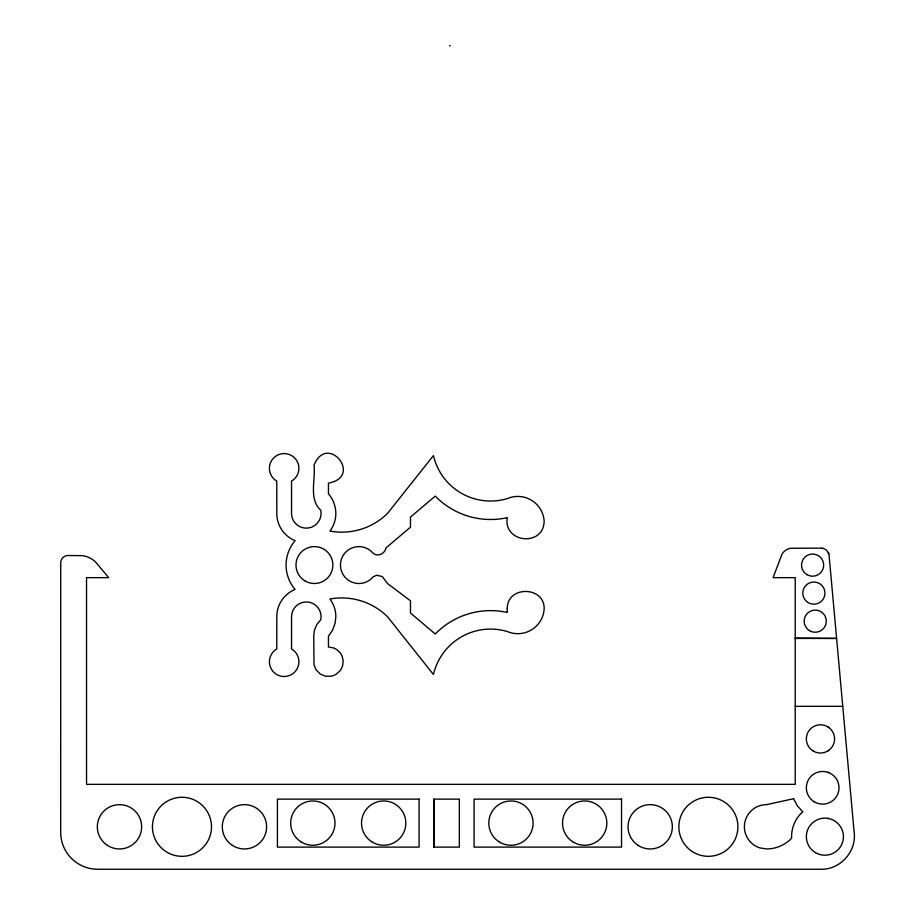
<?xml version="1.0" encoding="UTF-8"?>
<svg xmlns="http://www.w3.org/2000/svg" width="915" height="915" viewBox="0 0 915 915"><rect width="100%" height="100%" fill="white"/><g stroke="black" fill="none" stroke-linecap="round" stroke-linejoin="round"><path stroke-width="1.37" d="M828.075 750.803L828.681 750.392M449.505 45.922L450.18 45.75M795.215 638.43L836.607 638.43L795.215 638.087M795.215 706.334L842.761 706.334M433.824 799.115L459.33 799.115L459.33 847.107L433.824 847.107L433.824 799.115L433.859 847.107M822.196 548.211L822.002 548.188A7.572 7.572 0 0 0 821.03 548.131L790.331 548.291A10.728 10.728 0 0 0 789.462 548.485L789.245 548.554A11.643 11.643 0 0 0 788.581 548.76L788.364 548.84A12.627 12.627 0 0 0 782.485 553.415L782.359 553.598A10.397 10.397 0 0 0 782.016 554.158L773.072 577.651L795.215 577.651L795.215 784.349L86.536 784.349L86.536 577.651L108.679 577.651L95.492 561.924A17.042 17.042 0 0 0 94.668 561.169L93.536 560.243A23.733 23.733 0 0 0 82.464 555.634L68.076 555.508A7.377 7.377 0 0 0 67.115 555.577L66.349 555.714A7.377 7.377 0 0 0 60.733 562.119L60.687 832.341A36.909 36.909 0 0 0 97.608 869.25L820.435 869.25C839.867 870.119 856.772 851.602 854.164 832.341L829.104 555.508A7.549 7.549 0 0 0 829.001 554.742L828.956 554.547A7.8 7.8 0 0 0 828.75 553.781L828.292 552.683A8.281 8.281 0 0 0 822.196 548.211M827.915 818.387L828.864 818.57M827.835 772.294L828.635 772.592M828.235 727.116L828.841 727.539M828.292 552.683L828.613 553.415M828.464 553.049A8.018 8.018 0 0 1 828.681 553.598M152.45 825.982L152.45 827.526A29.532 29.532 0 0 0 181.925 856.326A29.532 29.532 0 0 0 211.491 827.629L211.491 826.085A29.532 29.532 0 0 0 182.028 797.274A29.532 29.532 0 0 0 152.45 825.982M507.253 608.384L507.23 612.455L506.372 612.261A77.1 77.1 0 0 0 435.277 634.004L410.48 613.039L410.48 600.789L387.514 583.518L382.287 576.553L376.683 575.238L373.114 576.862A18.46 18.46 0 0 1 346.282 578.497A18.46 18.46 0 0 1 346.282 551.619A18.46 18.46 0 0 1 373.114 553.255C377.449 557.224 385.204 553.575 385.936 547.936L410.48 527.154L410.48 517.078L435.277 496.113A77.1 77.1 0 0 0 506.372 517.856L507.23 517.661C503.239 543.43 544.231 546.907 544.139 520.761A26.455 26.455 0 0 0 507.23 498.618A58.64 58.64 0 0 1 433.447 455.59L387.514 513.384A65.137 65.137 0 0 1 329.926 531.077L330.201 530.723A29.532 29.532 0 0 0 335.839 513.361C335.782 506.247 333.129 499.201 328.451 493.837L328.451 483.097C363.575 476.772 327.227 432.28 314.005 465.266C315.847 479.837 308.389 498.732 320.742 510.296A14.766 14.766 0 0 1 307.852 528.047A14.766 14.766 0 0 1 291.542 513.361L291.542 481.118A14.766 14.766 0 0 0 295.465 458.85A14.766 14.766 0 0 0 272.853 458.85A14.766 14.766 0 0 0 276.776 481.118L276.81 514.916A29.532 29.532 0 0 0 294.287 540.342L295.099 540.685L294.687 541.165A37.458 37.458 0 0 0 286.075 564.647L286.109 566.602A37.458 37.458 0 0 0 294.161 588.311L295.088 589.42L294.287 589.752A29.532 29.532 0 0 0 276.81 615.189L276.776 648.975A14.766 14.766 0 0 0 272.853 671.255A14.766 14.766 0 0 0 295.465 671.255A14.766 14.766 0 0 0 291.542 648.975L291.542 616.733A14.766 14.766 0 0 1 307.852 602.047A14.766 14.766 0 0 1 320.742 619.798L316.922 624.373L314.531 629.817L313.742 635.719L314.005 664.839L316.064 669.803L320.41 674.149L325.385 676.208L331.516 676.208L335.828 674.549L340.391 670.443L342.496 666.326L343.194 660.996L342.233 656.478L340.391 653.081L337.132 649.822L333.746 647.98L328.451 646.996L328.451 636.268L332.614 630.138L335.187 622.875L335.839 616.733A29.532 29.532 0 0 0 330.201 599.371L329.926 599.016A65.148 65.148 0 0 1 387.514 616.733L433.447 674.527A58.64 58.64 0 0 1 507.23 631.499A26.455 26.455 0 0 0 544.139 609.356C545.294 586.16 507.322 585.165 507.253 608.384M793.557 798.726L766.564 804.651A22.143 22.143 0 0 0 759.713 847.862L766.564 848.948A34.53 34.53 0 0 0 791.612 838.186A33.306 33.306 0 0 1 802.775 811.765L797.388 805.898L793.557 798.726M419.093 799.115L277.417 799.115L277.417 847.107L419.093 847.107L419.093 799.115M621.537 799.115L474.096 799.115L474.096 847.107L621.537 847.107L621.537 799.115M807.831 602.402A11.072 11.072 0 0 0 824.93 593.698A11.072 11.072 0 0 0 808.837 583.255A11.072 11.072 0 0 0 807.831 602.402M107.432 845.38A22.143 22.143 0 0 0 141.608 827.961A22.143 22.143 0 0 0 109.434 807.064A22.143 22.143 0 0 0 107.432 845.38M806.984 574.654A11.072 11.072 0 0 0 823.683 565.218A11.072 11.072 0 0 0 807.167 555.474A11.072 11.072 0 0 0 806.984 574.654M692.3 851.568A29.532 29.532 0 0 0 737.867 828.35A29.532 29.532 0 0 0 694.977 800.488A29.532 29.532 0 0 0 692.3 851.568M232.387 845.38A22.143 22.143 0 0 0 266.574 827.961A22.143 22.143 0 0 0 234.4 807.064A22.143 22.143 0 0 0 232.387 845.38M638.132 845.38A22.143 22.143 0 0 0 672.308 827.961A22.143 22.143 0 0 0 640.134 807.064A22.143 22.143 0 0 0 638.132 845.38M809.603 630.71A11.072 11.072 0 0 0 826.302 621.274A11.072 11.072 0 0 0 809.786 611.529A11.072 11.072 0 0 0 809.603 630.71M813.309 751.089A14.125 14.125 0 0 0 834.583 739.011A14.125 14.125 0 0 0 813.481 726.624A14.125 14.125 0 0 0 813.309 751.089M814.407 801.872A16.333 16.333 0 0 0 839.009 787.907A16.333 16.333 0 0 0 814.613 773.587A16.333 16.333 0 0 0 814.407 801.872M815.505 852.666A18.54 18.54 0 0 0 843.424 836.813A18.54 18.54 0 0 0 815.734 820.561A18.54 18.54 0 0 0 815.505 852.666M572.618 841.686A22.143 22.143 0 0 0 606.794 824.266A22.143 22.143 0 0 0 574.62 803.381A22.143 22.143 0 0 0 572.618 841.686M498.892 841.686A22.143 22.143 0 0 0 533.068 824.266A22.143 22.143 0 0 0 500.905 803.381A22.143 22.143 0 0 0 498.892 841.686M371.616 841.686A22.143 22.143 0 0 0 405.791 824.266A22.143 22.143 0 0 0 373.617 803.381A22.143 22.143 0 0 0 371.616 841.686M300.772 841.686A22.143 22.143 0 0 0 334.947 824.266A22.143 22.143 0 0 0 302.785 803.381A22.143 22.143 0 0 0 300.772 841.686M305.198 581.036A18.46 18.46 0 0 0 332.877 565.058A18.46 18.46 0 0 0 305.198 549.08A18.46 18.46 0 0 0 305.198 581.036"/></g></svg>
